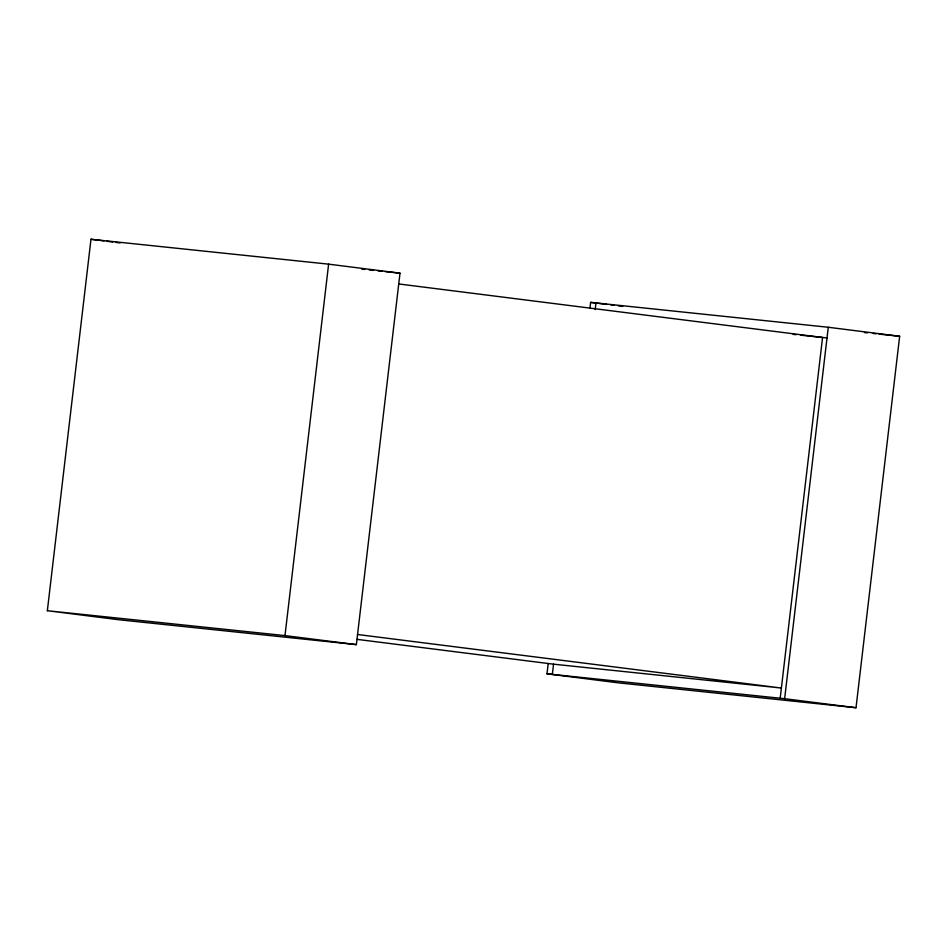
<?xml version="1.0" encoding="UTF-8"?>
<svg xmlns="http://www.w3.org/2000/svg" width="947" height="947" viewBox="0 0 947 947"><rect width="100%" height="100%" fill="white"/><g stroke="black" fill="none" stroke-linecap="round" stroke-linejoin="round"><path stroke-width="1.42" d="M47.35 610.72L90.983 239.271L328.621 264.154L400.001 273.174L356.368 644.623L118.73 619.74L47.35 610.72L284.988 635.603L356.368 644.623M284.988 635.603L328.621 264.154M589.945 308.248L590.632 302.377L828.27 327.26L899.65 336.28L856.017 707.729L618.379 682.846L546.999 673.826L548.206 663.551M552.35 674.382L553.545 664.178L781.382 688.031L357.504 634.49M595.201 309.61L595.983 302.945M780.186 698.247L822.564 337.475L398.687 283.946M546.999 673.826L784.637 698.708L828.27 327.26M361.778 269.173L364.713 269.481M369.129 269.942L373.532 270.404M377.948 270.866L382.351 271.327M385.299 271.635L400.001 273.174M864.445 332.586L867.381 332.894M873.241 333.51L876.176 333.817M879.112 334.125L899.65 336.28M793.16 334.398L796.107 334.705M800.511 335.167L827.015 337.937M90.983 239.271L104.099 240.929M107.011 241.296L112.835 242.041M115.747 242.408L120.115 242.953M590.632 302.377L606.66 304.401M611.028 304.958L613.94 305.325M618.32 305.881L622.688 306.426M357.007 639.355L553.545 664.178M784.637 698.708L856.017 707.729"/></g></svg>
